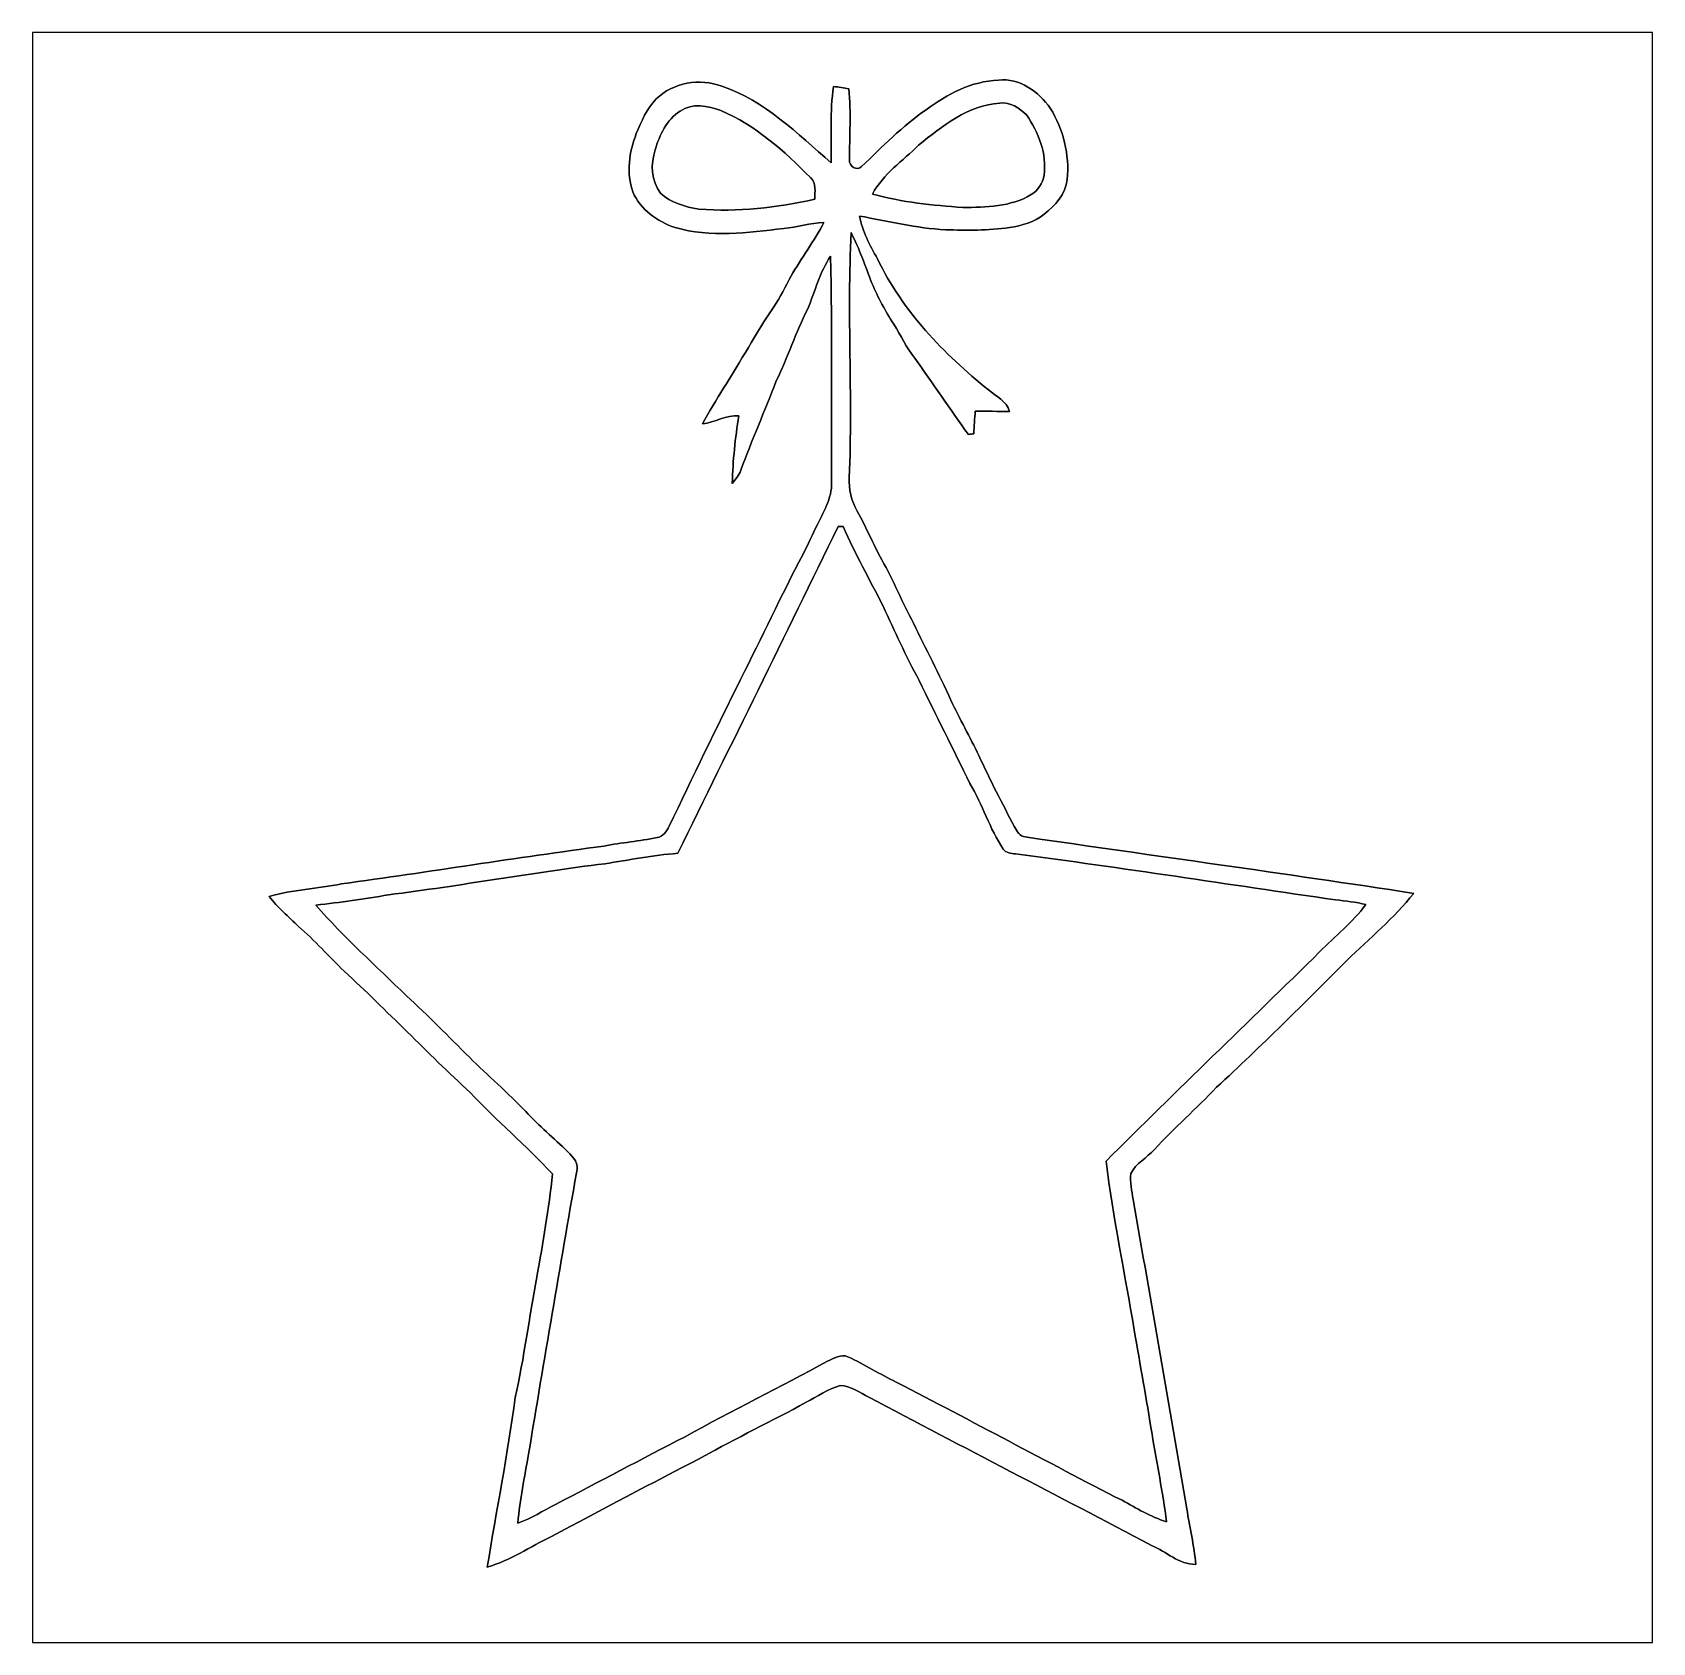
# Model space of a CAD drawing. Header units: centimetres. Extents: x -16.8 to 16.8, y -16.7 to 16.7.
import ezdxf

# ---------------------------------------------------------------- set-up
doc = ezdxf.new("R2010")
doc.units = ezdxf.units.CM
doc.header["$MEASUREMENT"] = 0
doc.layers.add('Layer 1', color=7, linetype='Continuous')

msp = doc.modelspace()

# ---------------------------------------------------------------- linework, layer by layer
at = {"layer": 'Layer 1', "color": 7}
for points, knots in [([(-16.77458, 16.66875), (-16.77458, 16.66875), (16.77458, 16.66875), (16.77458, 16.66875), (16.77458, 16.66875), (16.77458, 16.66875), (16.77458, -16.66875), (16.77458, -16.66875), (16.77458, -16.66875), (16.77458, -16.66875), (-16.77458, -16.66875), (-16.77458, -16.66875), (-16.77458, -16.66875), (-16.77458, -16.66875), (-16.77458, 16.66875), (-16.77458, 16.66875), (-16.77458, 16.66875), (-16.77458, 16.66875), (-16.77458, 16.66875), (-16.77458, 16.66875)], [0, 0, 0, 0, 0.16666667, 0.16666667, 0.16666667, 0.16666667, 0.33333333, 0.33333333, 0.33333333, 0.33333333, 0.5, 0.5, 0.5, 0.5, 0.66666667, 0.66666667, 0.66666667, 0.66666667, 1, 1, 1, 1]), ([(1.72967, 15.06608), (1.23896, 14.72953), (0.82303, 14.30091), (0.39582, 13.89027), (0.39582, 13.89027), (0.30374, 13.78902), (0.13229, 13.90262), (0.14358, 14.02539), (0.14358, 14.02539), (0.14711, 14.51716), (0.17851, 15.00964), (0.13123, 15.5007), (0.13123, 15.5007), (0.02752, 15.51764), (-0.08255, 15.53492), (-0.18415, 15.5508), (-0.18415, 15.5508), (-0.27058, 15.02974), (-0.21731, 14.49634), (-0.23777, 13.97071), (-0.23777, 13.97071), (-0.93627, 14.56584), (-1.60373, 15.26046), (-2.49873, 15.55327), (-2.49873, 15.55327), (-2.95487, 15.72966), (-3.50485, 15.62876), (-3.86009, 15.29151), (-3.86009, 15.29151), (-4.05765, 15.09219), (-4.16207, 14.8269), (-4.26932, 14.57325), (-4.26932, 14.57325), (-4.41925, 14.19296), (-4.4764, 13.75869), (-4.34199, 13.36569), (-4.34199, 13.36569), (-4.18853, 12.99916), (-3.83223, 12.75256), (-3.46639, 12.62839), (-3.46639, 12.62839), (-2.73332, 12.41919), (-1.96074, 12.51726), (-1.21673, 12.60898), (-1.21673, 12.60898), (-0.93733, 12.63438), (-0.66675, 12.72681), (-0.38559, 12.73528), (-0.38559, 12.73528), (-0.58385, 12.34546), (-0.85302, 11.99797), (-1.06786, 11.61803), (-1.06786, 11.61803), (-1.1878, 11.40742), (-1.28411, 11.18341), (-1.42416, 10.98479), (-1.42416, 10.98479), (-1.79317, 10.43869), (-2.10749, 9.85873), (-2.46098, 9.30275), (-2.46098, 9.30275), (-2.6162, 9.06145), (-2.76648, 8.81627), (-2.89842, 8.56121), (-2.89842, 8.56121), (-2.64125, 8.59578), (-2.41159, 8.74748), (-2.14454, 8.73266), (-2.14454, 8.73266), (-2.22215, 8.27017), (-2.27013, 7.80062), (-2.28353, 7.33213), (-2.28353, 7.33213), (-2.21439, 7.41609), (-2.14383, 7.50182), (-2.10361, 7.60377), (-2.10361, 7.60377), (-1.87784, 8.22854), (-1.60584, 8.83461), (-1.37054, 9.4555), (-1.37054, 9.4555), (-1.13101, 9.94234), (-0.96591, 10.46198), (-0.72108, 10.94634), (-0.72108, 10.94634), (-0.56374, 11.30864), (-0.4759, 11.70658), (-0.24694, 12.03396), (-0.24694, 12.03396), (-0.2099, 10.49796), (-0.2353, 8.96091), (-0.23036, 7.42491), (-0.23036, 7.42491), (-0.19156, 7.07672), (-0.37606, 6.77898), (-0.51929, 6.48123), (-0.51929, 6.48123), (-0.62265, 6.27697), (-0.71049, 6.06566), (-0.81703, 5.86317), (-0.81703, 5.86317), (-1.27035, 5.01156), (-1.67358, 4.13491), (-2.10961, 3.27448), (-2.10961, 3.27448), (-2.60738, 2.26307), (-3.10727, 1.25307), (-3.58669, 0.23319), (-3.58669, 0.23319), (-3.64173, 0.13123), (-3.71475, 0.0187), (-3.83893, -0.00212), (-3.83893, -0.00212), (-4.20335, -0.07514), (-4.57482, -0.10866), (-4.9403, -0.17639), (-4.9403, -0.17639), (-6.75358, -0.41981), (-8.56015, -0.71049), (-10.37237, -0.96097), (-10.37237, -0.96097), (-10.87049, -1.0541), (-11.38096, -1.08303), (-11.87027, -1.2192), (-11.87027, -1.2192), (-11.69846, -1.4545), (-11.46669, -1.63724), (-11.26349, -1.84432), (-11.26349, -1.84432), (-10.92694, -2.13007), (-10.6359, -2.46309), (-10.3184, -2.7686), (-10.3184, -2.7686), (-9.42975, -3.58387), (-8.60072, -4.46264), (-7.71208, -5.27791), (-7.71208, -5.27791), (-7.1628, -5.86105), (-6.55179, -6.3821), (-6.00216, -6.9656), (-6.00216, -6.9656), (-6.08118, -7.68138), (-6.20324, -8.39223), (-6.32883, -9.10167), (-6.32883, -9.10167), (-6.48547, -9.9314), (-6.59342, -10.76995), (-6.77474, -11.5951), (-6.77474, -11.5951), (-6.93667, -12.7702), (-7.16315, -13.93472), (-7.35542, -15.10489), (-7.35542, -15.10489), (-6.8767, -14.97189), (-6.47136, -14.67873), (-6.02403, -14.47412), (-6.02403, -14.47412), (-4.9911, -13.9125), (-3.94723, -13.37134), (-2.90371, -12.82947), (-2.90371, -12.82947), (-2.19886, -12.42977), (-1.46332, -12.08793), (-0.7553, -11.69388), (-0.7553, -11.69388), (-0.52634, -11.56794), (-0.30092, -11.42859), (-0.0508, -11.3478), (-0.0508, -11.3478), (0.17392, -11.35098), (0.35631, -11.48927), (0.54645, -11.5891), (0.54645, -11.5891), (2.49414, -12.61992), (4.45241, -13.62922), (6.40115, -14.65686), (6.40115, -14.65686), (6.70807, -14.78703), (6.96277, -15.05232), (7.31591, -15.04879), (7.31591, -15.04879), (7.27745, -14.66144), (7.19208, -14.28115), (7.12929, -13.89768), (7.12929, -13.89768), (6.75887, -11.76232), (6.39798, -9.62554), (6.01662, -7.49229), (6.01662, -7.49229), (5.99511, -7.3152), (5.94713, -7.13458), (5.97253, -6.95713), (5.97253, -6.95713), (6.07342, -6.74017), (6.30484, -6.63257), (6.45936, -6.45936), (6.45936, -6.45936), (6.87105, -6.01274), (7.32755, -5.61058), (7.74771, -5.17243), (7.74771, -5.17243), (8.66846, -4.31835), (9.56063, -3.43394), (10.44646, -2.54423), (10.44646, -2.54423), (10.91001, -2.08562), (11.42471, -1.67217), (11.82723, -1.15605), (11.82723, -1.15605), (9.15, -0.74436), (6.46571, -0.37888), (3.78566, 0.01235), (3.78566, 0.01235), (3.67065, 0.02081), (3.61421, 0.12947), (3.56447, 0.21802), (3.56447, 0.21802), (3.30659, 0.7052), (3.05294, 1.19486), (2.82257, 1.6958), (2.82257, 1.6958), (2.63984, 2.08245), (2.42641, 2.45392), (2.24543, 2.84163), (2.24543, 2.84163), (2.00695, 3.38243), (1.72191, 3.90102), (1.47285, 4.43689), (1.47285, 4.43689), (1.23754, 4.86692), (1.05622, 5.32377), (0.81245, 5.74887), (0.81245, 5.74887), (0.63218, 6.07871), (0.49177, 6.42867), (0.30586, 6.75534), (0.30586, 6.75534), (0.18239, 6.96736), (0.12735, 7.21078), (0.14005, 7.45561), (0.14005, 7.45561), (0.21096, 9.14435), (0.09525, 10.83522), (0.1778, 12.52326), (0.1778, 12.52326), (0.35419, 12.18918), (0.47131, 11.82829), (0.60854, 11.47727), (0.60854, 11.47727), (0.73731, 11.18306), (0.88477, 10.89554), (1.06221, 10.62708), (1.06221, 10.62708), (1.21214, 10.39707), (1.31833, 10.14024), (1.49578, 9.92717), (1.49578, 9.92717), (1.86055, 9.39624), (2.2352, 8.87166), (2.60597, 8.34461), (2.60597, 8.34461), (2.64266, 8.34954), (2.6797, 8.35448), (2.71674, 8.35907), (2.71674, 8.35907), (2.72556, 8.5157), (2.73614, 8.67234), (2.7499, 8.82826), (2.7499, 8.82826), (2.98591, 8.82897), (3.22227, 8.8205), (3.45899, 8.82156), (3.45899, 8.82156), (3.40219, 9.03993), (3.17888, 9.13412), (3.02154, 9.26747), (3.02154, 9.26747), (2.09621, 10.01466), (1.24213, 10.89625), (0.72566, 11.98104), (0.72566, 11.98104), (0.56162, 12.25762), (0.41734, 12.54972), (0.35031, 12.86686), (0.35031, 12.86686), (0.94403, 12.7635), (1.53106, 12.6111), (2.13536, 12.58323), (2.13536, 12.58323), (2.57634, 12.56982), (3.02154, 12.56277), (3.45899, 12.6305), (3.45899, 12.6305), (3.71228, 12.67001), (3.97228, 12.73492), (4.17301, 12.90355), (4.17301, 12.90355), (4.40514, 13.07818), (4.61927, 13.32265), (4.6542, 13.62181), (4.6542, 13.62181), (4.70147, 14.1351), (4.57447, 14.66003), (4.30354, 15.09712), (4.30354, 15.09712), (4.06188, 15.43438), (3.66995, 15.73989), (3.22933, 15.67744), (3.22933, 15.67744), (2.67194, 15.66298), (2.16782, 15.38817), (1.72967, 15.06608)], [0, 0, 0, 0, 0.01265823, 0.01265823, 0.01265823, 0.01265823, 0.02531646, 0.02531646, 0.02531646, 0.02531646, 0.03797468, 0.03797468, 0.03797468, 0.03797468, 0.05063291, 0.05063291, 0.05063291, 0.05063291, 0.06329114, 0.06329114, 0.06329114, 0.06329114, 0.07594937, 0.07594937, 0.07594937, 0.07594937, 0.08860759, 0.08860759, 0.08860759, 0.08860759, 0.10126582, 0.10126582, 0.10126582, 0.10126582, 0.11392405, 0.11392405, 0.11392405, 0.11392405, 0.12658228, 0.12658228, 0.12658228, 0.12658228, 0.13924051, 0.13924051, 0.13924051, 0.13924051, 0.15189873, 0.15189873, 0.15189873, 0.15189873, 0.16455696, 0.16455696, 0.16455696, 0.16455696, 0.17721519, 0.17721519, 0.17721519, 0.17721519, 0.18987342, 0.18987342, 0.18987342, 0.18987342, 0.20253165, 0.20253165, 0.20253165, 0.20253165, 0.21518987, 0.21518987, 0.21518987, 0.21518987, 0.2278481, 0.2278481, 0.2278481, 0.2278481, 0.24050633, 0.24050633, 0.24050633, 0.24050633, 0.25316456, 0.25316456, 0.25316456, 0.25316456, 0.26582278, 0.26582278, 0.26582278, 0.26582278, 0.27848101, 0.27848101, 0.27848101, 0.27848101, 0.29113924, 0.29113924, 0.29113924, 0.29113924, 0.30379747, 0.30379747, 0.30379747, 0.30379747, 0.3164557, 0.3164557, 0.3164557, 0.3164557, 0.32911392, 0.32911392, 0.32911392, 0.32911392, 0.34177215, 0.34177215, 0.34177215, 0.34177215, 0.35443038, 0.35443038, 0.35443038, 0.35443038, 0.36708861, 0.36708861, 0.36708861, 0.36708861, 0.37974684, 0.37974684, 0.37974684, 0.37974684, 0.39240506, 0.39240506, 0.39240506, 0.39240506, 0.40506329, 0.40506329, 0.40506329, 0.40506329, 0.41772152, 0.41772152, 0.41772152, 0.41772152, 0.43037975, 0.43037975, 0.43037975, 0.43037975, 0.44303797, 0.44303797, 0.44303797, 0.44303797, 0.4556962, 0.4556962, 0.4556962, 0.4556962, 0.46835443, 0.46835443, 0.46835443, 0.46835443, 0.48101266, 0.48101266, 0.48101266, 0.48101266, 0.49367089, 0.49367089, 0.49367089, 0.49367089, 0.50632911, 0.50632911, 0.50632911, 0.50632911, 0.51898734, 0.51898734, 0.51898734, 0.51898734, 0.53164557, 0.53164557, 0.53164557, 0.53164557, 0.5443038, 0.5443038, 0.5443038, 0.5443038, 0.55696203, 0.55696203, 0.55696203, 0.55696203, 0.56962025, 0.56962025, 0.56962025, 0.56962025, 0.58227848, 0.58227848, 0.58227848, 0.58227848, 0.59493671, 0.59493671, 0.59493671, 0.59493671, 0.60759494, 0.60759494, 0.60759494, 0.60759494, 0.62025316, 0.62025316, 0.62025316, 0.62025316, 0.63291139, 0.63291139, 0.63291139, 0.63291139, 0.64556962, 0.64556962, 0.64556962, 0.64556962, 0.65822785, 0.65822785, 0.65822785, 0.65822785, 0.67088608, 0.67088608, 0.67088608, 0.67088608, 0.6835443, 0.6835443, 0.6835443, 0.6835443, 0.69620253, 0.69620253, 0.69620253, 0.69620253, 0.70886076, 0.70886076, 0.70886076, 0.70886076, 0.72151899, 0.72151899, 0.72151899, 0.72151899, 0.73417722, 0.73417722, 0.73417722, 0.73417722, 0.74683544, 0.74683544, 0.74683544, 0.74683544, 0.75949367, 0.75949367, 0.75949367, 0.75949367, 0.7721519, 0.7721519, 0.7721519, 0.7721519, 0.78481013, 0.78481013, 0.78481013, 0.78481013, 0.79746835, 0.79746835, 0.79746835, 0.79746835, 0.81012658, 0.81012658, 0.81012658, 0.81012658, 0.82278481, 0.82278481, 0.82278481, 0.82278481, 0.83544304, 0.83544304, 0.83544304, 0.83544304, 0.84810127, 0.84810127, 0.84810127, 0.84810127, 0.86075949, 0.86075949, 0.86075949, 0.86075949, 0.87341772, 0.87341772, 0.87341772, 0.87341772, 0.88607595, 0.88607595, 0.88607595, 0.88607595, 0.89873418, 0.89873418, 0.89873418, 0.89873418, 0.91139241, 0.91139241, 0.91139241, 0.91139241, 0.92405063, 0.92405063, 0.92405063, 0.92405063, 0.93670886, 0.93670886, 0.93670886, 0.93670886, 0.94936709, 0.94936709, 0.94936709, 0.94936709, 0.96202532, 0.96202532, 0.96202532, 0.96202532, 0.97468354, 0.97468354, 0.97468354, 0.97468354, 1, 1, 1, 1]), ([(-3.36374, 15.03856), (-3.11326, 15.21284), (-2.78518, 15.15004), (-2.51848, 15.05126), (-2.51848, 15.05126), (-1.79881, 14.74364), (-1.20438, 14.21236), (-0.66005, 13.66167), (-0.66005, 13.66167), (-0.53658, 13.54667), (-0.57679, 13.36781), (-0.57115, 13.21611), (-0.57115, 13.21611), (-1.35855, 13.03726), (-2.16923, 12.94659), (-2.97639, 13.00939), (-2.97639, 13.00939), (-3.25896, 13.05772), (-3.55353, 13.14132), (-3.76731, 13.34241), (-3.76731, 13.34241), (-3.96699, 13.58971), (-3.97545, 13.94672), (-3.87668, 14.23882), (-3.87668, 14.23882), (-3.7913, 14.54573), (-3.63855, 14.86112), (-3.36374, 15.03856)], [0, 0, 0, 0, 0.125, 0.125, 0.125, 0.125, 0.25, 0.25, 0.25, 0.25, 0.375, 0.375, 0.375, 0.375, 0.5, 0.5, 0.5, 0.5, 0.625, 0.625, 0.625, 0.625, 0.75, 0.75, 0.75, 0.75, 1, 1, 1, 1]), ([(3.25861, 15.20331), (3.47098, 15.23647), (3.6643, 15.09854), (3.80894, 14.95884), (3.80894, 14.95884), (4.064, 14.59971), (4.23298, 14.15627), (4.17477, 13.70965), (4.17477, 13.70965), (4.13879, 13.55055), (4.05377, 13.39039), (3.90631, 13.31066), (3.90631, 13.31066), (3.4865, 13.05454), (2.96757, 13.05278), (2.49202, 13.04325), (2.49202, 13.04325), (1.86373, 13.08735), (1.23119, 13.15297), (0.62301, 13.3223), (0.62301, 13.3223), (0.84067, 13.74281), (1.2506, 14.00563), (1.57586, 14.33336), (1.57586, 14.33336), (2.06481, 14.73024), (2.60209, 15.16204), (3.25861, 15.20331)], [0, 0, 0, 0, 0.125, 0.125, 0.125, 0.125, 0.25, 0.25, 0.25, 0.25, 0.375, 0.375, 0.375, 0.375, 0.5, 0.5, 0.5, 0.5, 0.625, 0.625, 0.625, 0.625, 0.75, 0.75, 0.75, 0.75, 1, 1, 1, 1]), ([(-0.09102, 6.43925), (-0.06456, 6.43855), (-0.01199, 6.43678), (0.01446, 6.43608), (0.01446, 6.43608), (0.25929, 5.87234), (0.5648, 5.33894), (0.83996, 4.79037), (0.83996, 4.79037), (1.08232, 4.27426), (1.31269, 3.75179), (1.5875, 3.25191), (1.5875, 3.25191), (1.93499, 2.53929), (2.28882, 1.82986), (2.63807, 1.11831), (2.63807, 1.11831), (2.9016, 0.68263), (3.04447, 0.1838), (3.32811, -0.24059), (3.32811, -0.24059), (3.38349, -0.32138), (3.49003, -0.32738), (3.57893, -0.33937), (3.57893, -0.33937), (5.79367, -0.62548), (8.00065, -0.97437), (10.21186, -1.2894), (10.21186, -1.2894), (10.42, -1.31763), (10.63202, -1.33456), (10.83627, -1.38853), (10.83627, -1.38853), (10.56464, -1.75719), (10.20304, -2.04505), (9.8806, -2.36643), (9.8806, -2.36643), (8.41199, -3.81811), (6.91409, -5.23946), (5.45747, -6.70348), (5.45747, -6.70348), (5.59964, -7.87435), (5.84976, -9.02829), (6.0385, -10.1921), (6.0385, -10.1921), (6.16373, -10.91177), (6.29532, -11.63038), (6.40962, -12.35216), (6.40962, -12.35216), (6.50275, -12.95823), (6.63857, -13.55796), (6.70736, -14.16791), (6.70736, -14.16791), (6.38281, -14.05961), (6.08577, -13.88851), (5.78838, -13.7227), (5.78838, -13.7227), (4.2224, -12.9226), (2.67617, -12.08299), (1.11407, -11.27443), (1.11407, -11.27443), (0.77153, -11.11673), (0.45614, -10.90683), (0.11218, -10.75267), (0.11218, -10.75267), (-0.03034, -10.68282), (-0.17956, -10.78583), (-0.30939, -10.84016), (-0.30939, -10.84016), (-1.2827, -11.38167), (-2.28706, -11.86427), (-3.26037, -12.40578), (-3.26037, -12.40578), (-4.15854, -12.86792), (-5.04931, -13.34452), (-5.94607, -13.80949), (-5.94607, -13.80949), (-6.20289, -13.93966), (-6.44419, -14.10264), (-6.71971, -14.19296), (-6.71971, -14.19296), (-6.6862, -13.71106), (-6.58142, -13.23869), (-6.49993, -12.76421), (-6.49993, -12.76421), (-6.18031, -10.82181), (-5.848, -8.88118), (-5.50898, -6.94267), (-5.50898, -6.94267), (-5.43878, -6.75781), (-5.57671, -6.61917), (-5.69172, -6.50311), (-5.69172, -6.50311), (-5.98064, -6.22759), (-6.28438, -5.96688), (-6.55779, -5.67549), (-6.55779, -5.67549), (-6.92961, -5.28249), (-7.34519, -4.93466), (-7.72372, -4.54872), (-7.72372, -4.54872), (-8.15975, -4.12644), (-8.57532, -3.68229), (-9.03111, -3.28083), (-9.03111, -3.28083), (-9.65447, -2.65395), (-10.32722, -2.07186), (-10.90366, -1.40088), (-10.90366, -1.40088), (-10.4013, -1.33985), (-9.89894, -1.27776), (-9.40118, -1.18569), (-9.40118, -1.18569), (-7.90434, -0.99977), (-6.41985, -0.72602), (-4.92266, -0.54328), (-4.92266, -0.54328), (-4.4196, -0.46461), (-3.92007, -0.36477), (-3.41171, -0.32703), (-3.41171, -0.32703), (-2.30399, 1.92758), (-1.18498, 4.17724), (-0.09102, 6.43925)], [0, 0, 0, 0, 0.03125, 0.03125, 0.03125, 0.03125, 0.0625, 0.0625, 0.0625, 0.0625, 0.09375, 0.09375, 0.09375, 0.09375, 0.125, 0.125, 0.125, 0.125, 0.15625, 0.15625, 0.15625, 0.15625, 0.1875, 0.1875, 0.1875, 0.1875, 0.21875, 0.21875, 0.21875, 0.21875, 0.25, 0.25, 0.25, 0.25, 0.28125, 0.28125, 0.28125, 0.28125, 0.3125, 0.3125, 0.3125, 0.3125, 0.34375, 0.34375, 0.34375, 0.34375, 0.375, 0.375, 0.375, 0.375, 0.40625, 0.40625, 0.40625, 0.40625, 0.4375, 0.4375, 0.4375, 0.4375, 0.46875, 0.46875, 0.46875, 0.46875, 0.5, 0.5, 0.5, 0.5, 0.53125, 0.53125, 0.53125, 0.53125, 0.5625, 0.5625, 0.5625, 0.5625, 0.59375, 0.59375, 0.59375, 0.59375, 0.625, 0.625, 0.625, 0.625, 0.65625, 0.65625, 0.65625, 0.65625, 0.6875, 0.6875, 0.6875, 0.6875, 0.71875, 0.71875, 0.71875, 0.71875, 0.75, 0.75, 0.75, 0.75, 0.78125, 0.78125, 0.78125, 0.78125, 0.8125, 0.8125, 0.8125, 0.8125, 0.84375, 0.84375, 0.84375, 0.84375, 0.875, 0.875, 0.875, 0.875, 0.90625, 0.90625, 0.90625, 0.90625, 0.9375, 0.9375, 0.9375, 0.9375, 1, 1, 1, 1])]:
    msp.add_open_spline(points, degree=3, knots=knots, dxfattribs=at)
at = {"layer": 'Layer 1', "color": 253}
for points, knots in [([(1.72967, 15.06608), (2.16782, 15.38817), (2.67194, 15.66298), (3.22933, 15.67744), (3.22933, 15.67744), (3.66995, 15.73989), (4.06188, 15.43438), (4.30354, 15.09712), (4.30354, 15.09712), (4.57447, 14.66003), (4.70147, 14.1351), (4.6542, 13.62181), (4.6542, 13.62181), (4.61927, 13.32265), (4.40514, 13.07818), (4.17301, 12.90355), (4.17301, 12.90355), (3.97228, 12.73492), (3.71228, 12.67001), (3.45899, 12.6305), (3.45899, 12.6305), (3.02154, 12.56277), (2.57634, 12.56982), (2.13536, 12.58323), (2.13536, 12.58323), (1.53106, 12.6111), (0.94403, 12.7635), (0.35031, 12.86686), (0.35031, 12.86686), (0.41734, 12.54972), (0.56162, 12.25762), (0.72566, 11.98104), (0.72566, 11.98104), (1.24213, 10.89625), (2.09621, 10.01466), (3.02154, 9.26747), (3.02154, 9.26747), (3.17888, 9.13412), (3.40219, 9.03993), (3.45899, 8.82156), (3.45899, 8.82156), (3.22227, 8.8205), (2.98591, 8.82897), (2.7499, 8.82826), (2.7499, 8.82826), (2.73614, 8.67234), (2.72556, 8.5157), (2.71674, 8.35907), (2.71674, 8.35907), (2.6797, 8.35448), (2.64266, 8.34954), (2.60597, 8.34461), (2.60597, 8.34461), (2.2352, 8.87166), (1.86055, 9.39624), (1.49578, 9.92717), (1.49578, 9.92717), (1.31833, 10.14024), (1.21214, 10.39707), (1.06221, 10.62708), (1.06221, 10.62708), (0.88477, 10.89554), (0.73731, 11.18306), (0.60854, 11.47727), (0.60854, 11.47727), (0.47131, 11.82829), (0.35419, 12.18918), (0.1778, 12.52326), (0.1778, 12.52326), (0.09525, 10.83522), (0.21096, 9.14435), (0.14005, 7.45561), (0.14005, 7.45561), (0.12735, 7.21078), (0.18239, 6.96736), (0.30586, 6.75534), (0.30586, 6.75534), (0.49177, 6.42867), (0.63218, 6.07871), (0.81245, 5.74887), (0.81245, 5.74887), (1.05622, 5.32377), (1.23754, 4.86692), (1.47285, 4.43689), (1.47285, 4.43689), (1.72191, 3.90102), (2.00695, 3.38243), (2.24543, 2.84163), (2.24543, 2.84163), (2.42641, 2.45392), (2.63984, 2.08245), (2.82257, 1.6958), (2.82257, 1.6958), (3.05294, 1.19486), (3.30659, 0.7052), (3.56447, 0.21802), (3.56447, 0.21802), (3.61421, 0.12947), (3.67065, 0.02081), (3.78566, 0.01235), (3.78566, 0.01235), (6.46571, -0.37888), (9.15, -0.74436), (11.82723, -1.15605), (11.82723, -1.15605), (11.42471, -1.67217), (10.91001, -2.08562), (10.44646, -2.54423), (10.44646, -2.54423), (9.56063, -3.43394), (8.66846, -4.31835), (7.74771, -5.17243), (7.74771, -5.17243), (7.32755, -5.61058), (6.87105, -6.01274), (6.45936, -6.45936), (6.45936, -6.45936), (6.30484, -6.63257), (6.07342, -6.74017), (5.97253, -6.95713), (5.97253, -6.95713), (5.94713, -7.13458), (5.99511, -7.3152), (6.01662, -7.49229), (6.01662, -7.49229), (6.39798, -9.62554), (6.75887, -11.76232), (7.12929, -13.89768), (7.12929, -13.89768), (7.19208, -14.28115), (7.27745, -14.66144), (7.31591, -15.04879), (7.31591, -15.04879), (6.96277, -15.05232), (6.70807, -14.78703), (6.40115, -14.65686), (6.40115, -14.65686), (4.45241, -13.62922), (2.49414, -12.61992), (0.54645, -11.5891), (0.54645, -11.5891), (0.35631, -11.48927), (0.17392, -11.35098), (-0.0508, -11.3478), (-0.0508, -11.3478), (-0.30092, -11.42859), (-0.52634, -11.56794), (-0.7553, -11.69388), (-0.7553, -11.69388), (-1.46332, -12.08793), (-2.19886, -12.42977), (-2.90371, -12.82947), (-2.90371, -12.82947), (-3.94723, -13.37134), (-4.9911, -13.9125), (-6.02403, -14.47412), (-6.02403, -14.47412), (-6.47136, -14.67873), (-6.8767, -14.97189), (-7.35542, -15.10489), (-7.35542, -15.10489), (-7.16315, -13.93472), (-6.93667, -12.7702), (-6.77474, -11.5951), (-6.77474, -11.5951), (-6.59342, -10.76995), (-6.48547, -9.9314), (-6.32883, -9.10167), (-6.32883, -9.10167), (-6.20324, -8.39223), (-6.08118, -7.68138), (-6.00216, -6.9656), (-6.00216, -6.9656), (-6.55179, -6.3821), (-7.1628, -5.86105), (-7.71208, -5.27791), (-7.71208, -5.27791), (-8.60072, -4.46264), (-9.42975, -3.58387), (-10.3184, -2.7686), (-10.3184, -2.7686), (-10.6359, -2.46309), (-10.92694, -2.13007), (-11.26349, -1.84432), (-11.26349, -1.84432), (-11.46669, -1.63724), (-11.69846, -1.4545), (-11.87027, -1.2192), (-11.87027, -1.2192), (-11.38096, -1.08303), (-10.87049, -1.0541), (-10.37237, -0.96097), (-10.37237, -0.96097), (-8.56015, -0.71049), (-6.75358, -0.41981), (-4.9403, -0.17639), (-4.9403, -0.17639), (-4.57482, -0.10866), (-4.20335, -0.07514), (-3.83893, -0.00212), (-3.83893, -0.00212), (-3.71475, 0.0187), (-3.64173, 0.13123), (-3.58669, 0.23319), (-3.58669, 0.23319), (-3.10727, 1.25307), (-2.60738, 2.26307), (-2.10961, 3.27448), (-2.10961, 3.27448), (-1.67358, 4.13491), (-1.27035, 5.01156), (-0.81703, 5.86317), (-0.81703, 5.86317), (-0.71049, 6.06566), (-0.62265, 6.27697), (-0.51929, 6.48123), (-0.51929, 6.48123), (-0.37606, 6.77898), (-0.19156, 7.07672), (-0.23036, 7.42491), (-0.23036, 7.42491), (-0.2353, 8.96091), (-0.2099, 10.49796), (-0.24694, 12.03396), (-0.24694, 12.03396), (-0.4759, 11.70658), (-0.56374, 11.30864), (-0.72108, 10.94634), (-0.72108, 10.94634), (-0.96591, 10.46198), (-1.13101, 9.94234), (-1.37054, 9.4555), (-1.37054, 9.4555), (-1.60584, 8.83461), (-1.87784, 8.22854), (-2.10361, 7.60377), (-2.10361, 7.60377), (-2.14383, 7.50182), (-2.21439, 7.41609), (-2.28353, 7.33213), (-2.28353, 7.33213), (-2.27013, 7.80062), (-2.22215, 8.27017), (-2.14454, 8.73266), (-2.14454, 8.73266), (-2.41159, 8.74748), (-2.64125, 8.59578), (-2.89842, 8.56121), (-2.89842, 8.56121), (-2.76648, 8.81627), (-2.6162, 9.06145), (-2.46098, 9.30275), (-2.46098, 9.30275), (-2.10749, 9.85873), (-1.79317, 10.43869), (-1.42416, 10.98479), (-1.42416, 10.98479), (-1.28411, 11.18341), (-1.1878, 11.40742), (-1.06786, 11.61803), (-1.06786, 11.61803), (-0.85302, 11.99797), (-0.58385, 12.34546), (-0.38559, 12.73528), (-0.38559, 12.73528), (-0.66675, 12.72681), (-0.93733, 12.63438), (-1.21673, 12.60898), (-1.21673, 12.60898), (-1.96074, 12.51726), (-2.73332, 12.41919), (-3.46639, 12.62839), (-3.46639, 12.62839), (-3.83223, 12.75256), (-4.18853, 12.99916), (-4.34199, 13.36569), (-4.34199, 13.36569), (-4.4764, 13.75869), (-4.41925, 14.19296), (-4.26932, 14.57325), (-4.26932, 14.57325), (-4.16207, 14.8269), (-4.05765, 15.09219), (-3.86009, 15.29151), (-3.86009, 15.29151), (-3.50485, 15.62876), (-2.95487, 15.72966), (-2.49873, 15.55327), (-2.49873, 15.55327), (-1.60373, 15.26046), (-0.93627, 14.56584), (-0.23777, 13.97071), (-0.23777, 13.97071), (-0.21731, 14.49634), (-0.27058, 15.02974), (-0.18415, 15.5508), (-0.18415, 15.5508), (-0.08255, 15.53492), (0.02752, 15.51764), (0.13123, 15.5007), (0.13123, 15.5007), (0.17851, 15.00964), (0.14711, 14.51716), (0.14358, 14.02539), (0.14358, 14.02539), (0.13229, 13.90262), (0.30374, 13.78902), (0.39582, 13.89027), (0.39582, 13.89027), (0.82303, 14.30091), (1.23896, 14.72953), (1.72967, 15.06608), (1.72967, 15.06608), (1.72967, 15.06608), (1.72967, 15.06608), (1.72967, 15.06608)], [0, 0, 0, 0, 0.0125, 0.0125, 0.0125, 0.0125, 0.025, 0.025, 0.025, 0.025, 0.0375, 0.0375, 0.0375, 0.0375, 0.05, 0.05, 0.05, 0.05, 0.0625, 0.0625, 0.0625, 0.0625, 0.075, 0.075, 0.075, 0.075, 0.0875, 0.0875, 0.0875, 0.0875, 0.1, 0.1, 0.1, 0.1, 0.1125, 0.1125, 0.1125, 0.1125, 0.125, 0.125, 0.125, 0.125, 0.1375, 0.1375, 0.1375, 0.1375, 0.15, 0.15, 0.15, 0.15, 0.1625, 0.1625, 0.1625, 0.1625, 0.175, 0.175, 0.175, 0.175, 0.1875, 0.1875, 0.1875, 0.1875, 0.2, 0.2, 0.2, 0.2, 0.2125, 0.2125, 0.2125, 0.2125, 0.225, 0.225, 0.225, 0.225, 0.2375, 0.2375, 0.2375, 0.2375, 0.25, 0.25, 0.25, 0.25, 0.2625, 0.2625, 0.2625, 0.2625, 0.275, 0.275, 0.275, 0.275, 0.2875, 0.2875, 0.2875, 0.2875, 0.3, 0.3, 0.3, 0.3, 0.3125, 0.3125, 0.3125, 0.3125, 0.325, 0.325, 0.325, 0.325, 0.3375, 0.3375, 0.3375, 0.3375, 0.35, 0.35, 0.35, 0.35, 0.3625, 0.3625, 0.3625, 0.3625, 0.375, 0.375, 0.375, 0.375, 0.3875, 0.3875, 0.3875, 0.3875, 0.4, 0.4, 0.4, 0.4, 0.4125, 0.4125, 0.4125, 0.4125, 0.425, 0.425, 0.425, 0.425, 0.4375, 0.4375, 0.4375, 0.4375, 0.45, 0.45, 0.45, 0.45, 0.4625, 0.4625, 0.4625, 0.4625, 0.475, 0.475, 0.475, 0.475, 0.4875, 0.4875, 0.4875, 0.4875, 0.5, 0.5, 0.5, 0.5, 0.5125, 0.5125, 0.5125, 0.5125, 0.525, 0.525, 0.525, 0.525, 0.5375, 0.5375, 0.5375, 0.5375, 0.55, 0.55, 0.55, 0.55, 0.5625, 0.5625, 0.5625, 0.5625, 0.575, 0.575, 0.575, 0.575, 0.5875, 0.5875, 0.5875, 0.5875, 0.6, 0.6, 0.6, 0.6, 0.6125, 0.6125, 0.6125, 0.6125, 0.625, 0.625, 0.625, 0.625, 0.6375, 0.6375, 0.6375, 0.6375, 0.65, 0.65, 0.65, 0.65, 0.6625, 0.6625, 0.6625, 0.6625, 0.675, 0.675, 0.675, 0.675, 0.6875, 0.6875, 0.6875, 0.6875, 0.7, 0.7, 0.7, 0.7, 0.7125, 0.7125, 0.7125, 0.7125, 0.725, 0.725, 0.725, 0.725, 0.7375, 0.7375, 0.7375, 0.7375, 0.75, 0.75, 0.75, 0.75, 0.7625, 0.7625, 0.7625, 0.7625, 0.775, 0.775, 0.775, 0.775, 0.7875, 0.7875, 0.7875, 0.7875, 0.8, 0.8, 0.8, 0.8, 0.8125, 0.8125, 0.8125, 0.8125, 0.825, 0.825, 0.825, 0.825, 0.8375, 0.8375, 0.8375, 0.8375, 0.85, 0.85, 0.85, 0.85, 0.8625, 0.8625, 0.8625, 0.8625, 0.875, 0.875, 0.875, 0.875, 0.8875, 0.8875, 0.8875, 0.8875, 0.9, 0.9, 0.9, 0.9, 0.9125, 0.9125, 0.9125, 0.9125, 0.925, 0.925, 0.925, 0.925, 0.9375, 0.9375, 0.9375, 0.9375, 0.95, 0.95, 0.95, 0.95, 0.9625, 0.9625, 0.9625, 0.9625, 0.975, 0.975, 0.975, 0.975, 1, 1, 1, 1]), ([(-3.36374, 15.03856), (-3.63855, 14.86112), (-3.7913, 14.54573), (-3.87668, 14.23882), (-3.87668, 14.23882), (-3.97545, 13.94672), (-3.96699, 13.58971), (-3.76731, 13.34241), (-3.76731, 13.34241), (-3.55353, 13.14132), (-3.25896, 13.05772), (-2.97639, 13.00939), (-2.97639, 13.00939), (-2.16923, 12.94659), (-1.35855, 13.03726), (-0.57115, 13.21611), (-0.57115, 13.21611), (-0.57679, 13.36781), (-0.53658, 13.54667), (-0.66005, 13.66167), (-0.66005, 13.66167), (-1.20438, 14.21236), (-1.79881, 14.74364), (-2.51848, 15.05126), (-2.51848, 15.05126), (-2.78518, 15.15004), (-3.11326, 15.21284), (-3.36374, 15.03856), (-3.36374, 15.03856), (-3.36374, 15.03856), (-3.36374, 15.03856), (-3.36374, 15.03856)], [0, 0, 0, 0, 0.11111111, 0.11111111, 0.11111111, 0.11111111, 0.22222222, 0.22222222, 0.22222222, 0.22222222, 0.33333333, 0.33333333, 0.33333333, 0.33333333, 0.44444444, 0.44444444, 0.44444444, 0.44444444, 0.55555556, 0.55555556, 0.55555556, 0.55555556, 0.66666667, 0.66666667, 0.66666667, 0.66666667, 0.77777778, 0.77777778, 0.77777778, 0.77777778, 1, 1, 1, 1]), ([(3.25861, 15.20331), (2.60209, 15.16204), (2.06481, 14.73024), (1.57586, 14.33336), (1.57586, 14.33336), (1.2506, 14.00563), (0.84067, 13.74281), (0.62301, 13.3223), (0.62301, 13.3223), (1.23119, 13.15297), (1.86373, 13.08735), (2.49202, 13.04325), (2.49202, 13.04325), (2.96757, 13.05278), (3.4865, 13.05454), (3.90631, 13.31066), (3.90631, 13.31066), (4.05377, 13.39039), (4.13879, 13.55055), (4.17477, 13.70965), (4.17477, 13.70965), (4.23298, 14.15627), (4.064, 14.59971), (3.80894, 14.95884), (3.80894, 14.95884), (3.6643, 15.09854), (3.47098, 15.23647), (3.25861, 15.20331), (3.25861, 15.20331), (3.25861, 15.20331), (3.25861, 15.20331), (3.25861, 15.20331)], [0, 0, 0, 0, 0.11111111, 0.11111111, 0.11111111, 0.11111111, 0.22222222, 0.22222222, 0.22222222, 0.22222222, 0.33333333, 0.33333333, 0.33333333, 0.33333333, 0.44444444, 0.44444444, 0.44444444, 0.44444444, 0.55555556, 0.55555556, 0.55555556, 0.55555556, 0.66666667, 0.66666667, 0.66666667, 0.66666667, 0.77777778, 0.77777778, 0.77777778, 0.77777778, 1, 1, 1, 1]), ([(-0.09102, 6.43925), (-1.18498, 4.17724), (-2.30399, 1.92758), (-3.41171, -0.32703), (-3.41171, -0.32703), (-3.92007, -0.36477), (-4.4196, -0.46461), (-4.92266, -0.54328), (-4.92266, -0.54328), (-6.41985, -0.72602), (-7.90434, -0.99977), (-9.40118, -1.18569), (-9.40118, -1.18569), (-9.89894, -1.27776), (-10.4013, -1.33985), (-10.90366, -1.40088), (-10.90366, -1.40088), (-10.32722, -2.07186), (-9.65447, -2.65395), (-9.03111, -3.28083), (-9.03111, -3.28083), (-8.57532, -3.68229), (-8.15975, -4.12644), (-7.72372, -4.54872), (-7.72372, -4.54872), (-7.34519, -4.93466), (-6.92961, -5.28249), (-6.55779, -5.67549), (-6.55779, -5.67549), (-6.28438, -5.96688), (-5.98064, -6.22759), (-5.69172, -6.50311), (-5.69172, -6.50311), (-5.57671, -6.61917), (-5.43878, -6.75781), (-5.50898, -6.94267), (-5.50898, -6.94267), (-5.848, -8.88118), (-6.18031, -10.82181), (-6.49993, -12.76421), (-6.49993, -12.76421), (-6.58142, -13.23869), (-6.6862, -13.71106), (-6.71971, -14.19296), (-6.71971, -14.19296), (-6.44419, -14.10264), (-6.20289, -13.93966), (-5.94607, -13.80949), (-5.94607, -13.80949), (-5.04931, -13.34452), (-4.15854, -12.86792), (-3.26037, -12.40578), (-3.26037, -12.40578), (-2.28706, -11.86427), (-1.2827, -11.38167), (-0.30939, -10.84016), (-0.30939, -10.84016), (-0.17956, -10.78583), (-0.03034, -10.68282), (0.11218, -10.75267), (0.11218, -10.75267), (0.45614, -10.90683), (0.77153, -11.11673), (1.11407, -11.27443), (1.11407, -11.27443), (2.67617, -12.08299), (4.2224, -12.9226), (5.78838, -13.7227), (5.78838, -13.7227), (6.08577, -13.88851), (6.38281, -14.05961), (6.70736, -14.16791), (6.70736, -14.16791), (6.63857, -13.55796), (6.50275, -12.95823), (6.40962, -12.35216), (6.40962, -12.35216), (6.29532, -11.63038), (6.16373, -10.91177), (6.0385, -10.1921), (6.0385, -10.1921), (5.84976, -9.02829), (5.59964, -7.87435), (5.45747, -6.70348), (5.45747, -6.70348), (6.91409, -5.23946), (8.41199, -3.81811), (9.8806, -2.36643), (9.8806, -2.36643), (10.20304, -2.04505), (10.56464, -1.75719), (10.83627, -1.38853), (10.83627, -1.38853), (10.63202, -1.33456), (10.42, -1.31763), (10.21186, -1.2894), (10.21186, -1.2894), (8.00065, -0.97437), (5.79367, -0.62548), (3.57893, -0.33937), (3.57893, -0.33937), (3.49003, -0.32738), (3.38349, -0.32138), (3.32811, -0.24059), (3.32811, -0.24059), (3.04447, 0.1838), (2.9016, 0.68263), (2.63807, 1.11831), (2.63807, 1.11831), (2.28882, 1.82986), (1.93499, 2.53929), (1.5875, 3.25191), (1.5875, 3.25191), (1.31269, 3.75179), (1.08232, 4.27426), (0.83996, 4.79037), (0.83996, 4.79037), (0.5648, 5.33894), (0.25929, 5.87234), (0.01446, 6.43608), (0.01446, 6.43608), (-0.01199, 6.43678), (-0.06456, 6.43855), (-0.09102, 6.43925)], [0, 0, 0, 0, 0.03125, 0.03125, 0.03125, 0.03125, 0.0625, 0.0625, 0.0625, 0.0625, 0.09375, 0.09375, 0.09375, 0.09375, 0.125, 0.125, 0.125, 0.125, 0.15625, 0.15625, 0.15625, 0.15625, 0.1875, 0.1875, 0.1875, 0.1875, 0.21875, 0.21875, 0.21875, 0.21875, 0.25, 0.25, 0.25, 0.25, 0.28125, 0.28125, 0.28125, 0.28125, 0.3125, 0.3125, 0.3125, 0.3125, 0.34375, 0.34375, 0.34375, 0.34375, 0.375, 0.375, 0.375, 0.375, 0.40625, 0.40625, 0.40625, 0.40625, 0.4375, 0.4375, 0.4375, 0.4375, 0.46875, 0.46875, 0.46875, 0.46875, 0.5, 0.5, 0.5, 0.5, 0.53125, 0.53125, 0.53125, 0.53125, 0.5625, 0.5625, 0.5625, 0.5625, 0.59375, 0.59375, 0.59375, 0.59375, 0.625, 0.625, 0.625, 0.625, 0.65625, 0.65625, 0.65625, 0.65625, 0.6875, 0.6875, 0.6875, 0.6875, 0.71875, 0.71875, 0.71875, 0.71875, 0.75, 0.75, 0.75, 0.75, 0.78125, 0.78125, 0.78125, 0.78125, 0.8125, 0.8125, 0.8125, 0.8125, 0.84375, 0.84375, 0.84375, 0.84375, 0.875, 0.875, 0.875, 0.875, 0.90625, 0.90625, 0.90625, 0.90625, 0.9375, 0.9375, 0.9375, 0.9375, 1, 1, 1, 1])]:
    msp.add_open_spline(points, degree=3, knots=knots, dxfattribs=at)

doc.saveas('drawing.dxf')
